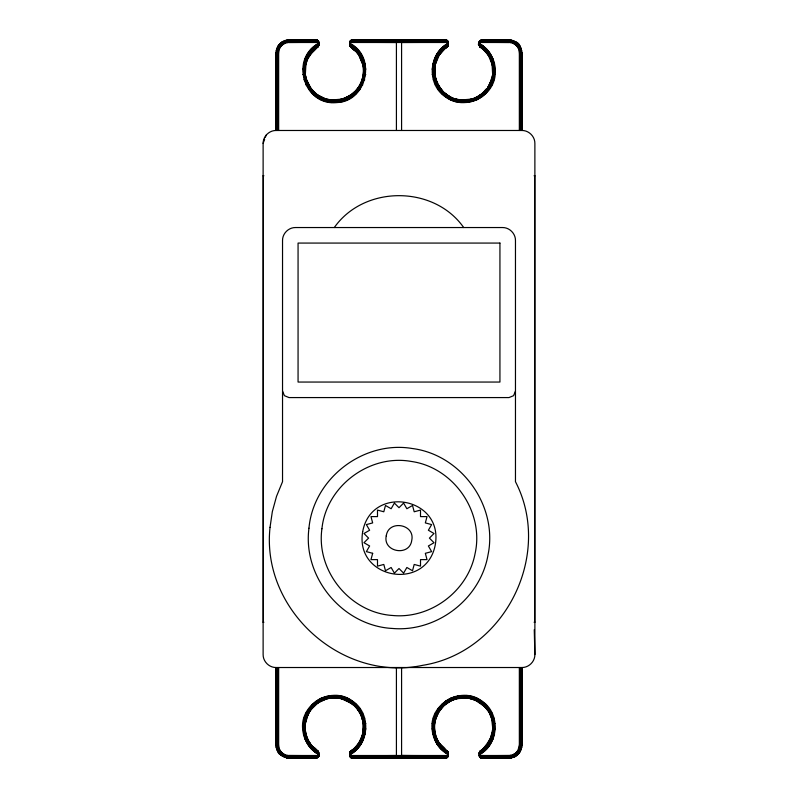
<?xml version="1.0" encoding="UTF-8"?>
<svg xmlns="http://www.w3.org/2000/svg" width="798" height="798" viewBox="0 0 798 798"><rect width="100%" height="100%" fill="white"/><g stroke="black" fill="none" stroke-linecap="round" stroke-linejoin="round"><path stroke-width="1.2" d="M302.651 728.953C300.008 703.736 331.958 685.652 352.227 700.893C371.309 712.973 369.903 744.354 349.823 754.689C378.332 738.758 364.447 692.235 331.609 695.856C302.073 696.873 292.407 740.903 318.771 754.22C309.195 749.741 303.44 739.257 302.651 728.953L305.235 728.793C305.704 738.24 311.04 746.559 318.522 751.945C314.093 750.329 309.026 743.876 306.821 738.778C294.153 712.923 328.317 684.913 351.19 702.4C362.691 710.13 367.339 726.09 361.773 738.778C359.25 744.404 355.12 749.252 349.893 752.534C349.943 752.165 350.132 751.846 350.322 751.546C365.644 742.04 367.858 718.429 354.651 706.16M305.205 728.803L305.325 723.806L308.108 714.24L305.814 713.113M350.851 95.102C362.172 87.511 366.561 71.89 361.394 59.381C360.716 51.581 349.035 50.005 349.823 42.484C349.793 41.107 351.03 39.87 352.417 39.9M349.823 43.89L353.265 46.114L349.823 43.95C377.683 59.71 363.778 105.256 331.659 101.665C302.971 100.897 292.776 57.426 318.771 44.808C291.19 59.281 306.043 105.555 336.906 101.256C365.574 100.618 374.741 57.167 349.843 45.207C376.826 59.71 362.112 105.107 331.719 100.887C304.008 100.099 293.893 58.473 318.651 45.676C284.716 66.054 318.751 118.303 351.1 95.471C364.127 86.852 367.948 67.74 359.23 54.783C358.162 50.813 344.068 41.795 351.988 47.78L353.534 45.755L349.823 43.83C378.631 59.112 364.008 105.935 331.619 102.094C301.804 100.847 292.806 57.276 318.771 43.311C289.305 58.643 304.018 106.453 337.015 102.543C367.05 101.516 376.736 56.658 349.823 43.311M432.057 728.953C429.414 703.736 461.364 685.652 481.633 700.893C500.715 712.973 499.309 744.354 479.229 754.689C507.628 738.689 493.842 692.305 461.025 695.906C431.538 696.913 421.873 740.853 448.177 754.17C438.561 749.771 432.855 739.227 432.057 728.953L434.481 728.803C434.321 738.958 441.663 746.699 448.167 752.923M434.481 728.803C430.292 726.23 449.424 689.013 435.718 718.898C432.975 728.564 435.389 739.517 442.232 746.938C443.359 748.245 447.917 751.546 447.957 752.015C439.748 747.347 434.72 738.13 434.032 728.833C431.558 705.193 461.513 688.235 480.506 702.529C497.952 713.602 497.264 742.07 479.349 752.324C497.852 742.599 498.211 713.272 480.685 702.27C464.795 690.629 439.768 699.577 434.86 718.649C431.987 728.624 434.631 739.826 441.663 747.457C443.489 750.679 449.733 751.287 448.147 755.915C447.997 756.863 447.299 757.681 446.381 757.97L351.619 757.97C348.975 756.943 348.846 752.035 351.469 750.978M481.822 39.9L479.389 41.606L479.478 46.055L485.174 51.062L488.256 55.032L492.077 64.249L492.635 74.194L495.209 74.483C493.523 97.426 464.246 110.822 445.773 97.107C426.691 85.027 428.097 53.646 448.177 43.311C419.668 59.242 433.553 105.765 466.391 102.144C495.927 101.127 505.593 57.097 479.229 43.78C490.461 49.117 496.486 62.384 495.209 74.483M492.895 69.197L492.765 74.204L490.002 83.82M311.04 748.584L312.906 746.858C316.666 748.105 322.392 756.314 316.178 758.1M307.699 53.705L309.873 55.112C311.459 52.618 324.986 43.162 316.178 39.9L289.006 39.94C282.083 39.74 275.948 45.945 276.068 52.838L276.068 130.483C269.145 130.363 263.001 136.508 263.121 143.421L263.121 654.579C263.001 661.492 269.145 667.637 276.068 667.517L521.932 667.517C528.855 667.637 534.999 661.492 534.879 654.579L534.879 143.421C534.999 136.508 528.855 130.363 521.932 130.483L276.068 130.483M446.531 47.022L448.037 45.775L446.012 47.78C449.214 46.593 449.374 40.209 445.583 39.9L447.249 40.508L448.177 42.484L349.823 42.484L349.903 41.865L448.097 41.865L349.983 41.606L349.823 42.484M481.413 758.07L508.994 758.1L508.994 755.516L479.229 755.516L508.994 755.915L479.239 755.716L508.994 755.516L512.535 754.888L515.648 753.093C520.306 756.374 511.309 758.01 508.994 758.1L481.822 758.1C479.259 758.13 478.77 754.978 479.229 753.063C487.398 744.135 497.004 732.534 491.807 718.868L494.142 718.19M277.764 667.517L277.764 745.162C277.664 751.167 283.001 756.504 289.006 756.394L318.691 756.135L318.771 755.516L289.006 755.516C283.47 755.606 278.562 750.699 278.652 745.162L278.652 667.517M519.348 130.483L519.348 52.838C519.438 47.301 514.53 42.394 508.994 42.484L479.229 42.484L479.309 41.865L508.994 41.686C515.009 41.396 520.336 46.883 520.236 52.838L520.236 130.483M448.177 755.516L448.047 756.314L349.903 756.135L448.097 756.135L448.177 755.516L349.823 755.516L350.581 757.342L447.099 757.601L350.432 757.172L351.24 757.821L446.381 757.97M515.468 391.11L513.573 395.678L508.994 397.574L289.006 397.574L284.427 395.678L282.532 391.11M331.579 102.543L331.798 99.969L341.724 99.142L342.372 101.615M337.015 695.457L336.796 698.031L331.798 697.991L331.579 695.457M460.985 102.543L461.204 99.969L471.129 99.142L471.778 101.615M450.511 698.21L451.568 700.534L456.247 698.739L466.202 698.001L466.421 695.457M466.202 698.001C476.117 698.569 485.583 705.163 490.002 714.18M276.218 52.838L277.933 46.444M278.652 130.483L278.652 52.838C278.562 47.301 283.47 42.394 289.006 42.484L318.761 42.284L289.006 42.035C283.23 41.935 278.103 47.062 278.203 52.838L278.203 130.483M318.771 755.516L318.641 756.314L289.006 756.314L318.482 756.684L289.006 756.803C282.781 756.913 277.255 751.387 277.355 745.162L277.355 667.517M479.229 42.484L479.359 41.686L508.994 41.686L479.578 41.197L479.269 42.035L508.994 42.085L479.239 42.284L508.994 42.484L508.994 39.9L481.374 39.94M515.648 753.093L517.962 750.339L519.348 745.162L519.348 667.517M518.72 748.704L521.154 749.581L521.932 745.162L521.892 667.517M302.791 74.483L305.365 74.194L305.923 64.249L307.489 59.501L305.145 58.503M434.78 64.119C431.159 79.361 441.095 95.94 456.217 99.391C464.366 101.426 473.384 100.039 480.256 95.102C483.957 94.683 485.802 85.326 489.383 89.546M434.441 68.179L436.606 59.381L439.04 54.962L442.082 50.932L447.828 46.194L445.962 47.71L444.466 45.755M435.09 64.199L434.491 74.224M435.239 64.229L434.611 74.214L437.404 83.82L443.269 91.92L447.219 95.002L443.349 91.84L441.573 93.655M362.781 733.771C365.045 723.896 361.973 713.133 354.97 705.841M363.22 733.881L363.519 731.856M492.815 731.846L489.503 741.362M287.21 755.357L286.761 757.9L280.687 755.068M510.79 42.643L511.239 40.1L508.994 39.9C514.291 39.93 519.398 43.371 521.114 48.429M354.651 91.84L351.04 95.381L354.641 91.83C360.566 85.875 363.848 77.596 363.399 69.197L365.943 69.047M363.13 77.236L363.529 75.241M305.155 721.741L305.554 719.736M303.858 718.19L306.223 718.878C303.908 726.948 305.225 735.896 309.734 742.968M491.927 79.172C494.251 71.032 492.855 62.104 488.426 54.922M492.186 78.194L492.785 75.221M434.471 722.759L434.87 720.764M448.137 45.356C418.351 61.616 438.89 109.875 471.389 100.149C486.79 96.359 496.974 79.391 493.074 64.02C494.7 55.361 468.945 36.937 481.932 47.082L479.319 45.596L481.543 47.591C474.391 42.902 488.087 52.469 488.167 55.092L490.301 53.705M313.624 92.159C305.315 83.68 302.432 70.374 307.2 59.381C309.654 50.912 325.843 41.027 316.168 47.212L318.741 45.326L315.848 46.783L318.771 44.937M481.932 750.918L479.259 752.674L485.064 746.828L479.259 752.674C507.069 738.878 491.658 692.215 461.094 696.744C432.646 697.731 423.01 739.936 448.177 753.192C419.748 739.347 435.199 691.746 466.341 696.335C495.269 697.322 504.964 740.394 479.229 753.631L482.67 751.886L479.229 754.14M326.222 101.615L326.881 99.112L331.798 100.009M455.628 101.615L456.286 99.112L461.204 100.009M352.227 700.893L350.761 703.028L341.714 698.888L342.372 696.385M485.832 704.345L484.027 706.19L475.837 700.534L471.119 698.888L471.778 696.385M349.863 42.035L350.432 40.828L447.678 40.967L350.591 40.668L447.568 40.828L351.24 40.189L447.249 40.508M447.249 757.492L350.322 757.033L447.568 757.172L448.137 755.965M521.333 667.517L521.333 745.162C521.443 751.756 515.588 757.611 508.994 757.492L480.296 757.601L508.994 757.751C515.727 757.871 521.702 751.896 521.593 745.162L521.593 667.517M521.742 747.407L520.206 751.626L517.284 755.038M309.873 55.112C304.008 62.723 303.679 74.892 307.998 83.82M434.89 64.149L438.86 54.843L445.673 47.331M435.219 64.229L436.785 59.461M445.942 47.69L439.239 55.092L435.369 64.259L432.845 63.67M359.02 743.078L362.91 733.801L363.509 723.776M361.394 738.619L362.651 734.778M448.017 756.394L349.953 756.314M263.121 143.421L264.637 139.261M265.395 137.186L266.153 135.101M480.526 40.249L508.994 40.249L515.388 41.765M512.535 43.112L513.423 40.678M284.577 757.322L285.465 754.888M362.731 79.231L361.135 84.079M491.997 79.192L487.518 88.189L491.688 79.102L494.142 79.81M490.77 83.062L491.877 80.209M306.003 718.818L310.482 709.811L317.674 702.799M307.888 714.13C303.489 723.257 304.048 734.539 309.574 743.078M437.234 714.1C433.573 721.731 433.344 730.808 436.606 738.619M321.105 99.79L322.183 97.436M450.511 99.79L451.588 97.436M346.412 700.564L347.489 698.21M341.753 698.739L346.621 700.115L351.04 702.619M475.817 700.564L476.895 698.21M276.986 667.517L276.986 745.162C276.876 751.586 282.582 757.282 289.006 757.172L318.163 757.172L318.731 755.965L289.006 755.915L318.761 755.716L289.006 755.516L289.006 758.1L316.626 758.06M511.219 757.751C515.528 757.033 519.897 753.492 520.825 749.472M307.41 59.471L312.826 51.062L318.262 46.474L316.417 47.541M437.085 58.493L438.98 54.922M353.534 752.245L351.968 750.19C345.833 754.948 356.776 748.305 361.185 738.529M352.327 750.669C367.918 739.227 367.529 713.103 350.96 702.739M514.171 43.88C514.481 38.015 523.797 47.431 517.962 47.661M282.552 756.334L283.829 754.12M313.734 92.059C333.005 112.907 370.92 91.441 362.97 64.179M358.282 88.319L360.377 84.837M487.568 88.229L490.171 83.9M307.998 714.18C311.719 706.579 318.821 701.133 326.791 698.549M437.623 713.163L439.718 709.681M437.404 714.18L443.269 706.08L451.518 700.425L447.079 702.799L439.888 709.811M316.367 97.107L317.833 94.972L322.163 97.466M317.554 95.381L311.14 88.957M445.773 97.107L447.239 94.972L451.568 97.466M480.187 702.998L481.633 700.893M447.668 46.474L445.733 47.421L447.957 45.985M318.771 754.689L315.06 752.245L316.626 750.19L318.252 751.507L316.417 750.459M436.815 738.529C435.868 743.666 449.882 748.624 444.466 752.245L448.177 754.689M445.863 750.409L447.658 751.507L445.823 750.459M310.701 53.237L311.948 51.641M439.139 55.032L442.232 51.062L440.446 49.416M356.726 746.439L357.983 744.823M487.129 744.634L485.274 747.018C494.73 737.192 495.728 720.704 487.518 709.811M517.313 42.932L515.648 44.907M282.352 753.093C279.34 758.539 275.769 747.786 276.068 745.162L276.068 667.517M354.97 92.159L356.955 89.855M355.15 92.349L357.155 90.024M487.518 88.189L480.326 95.201L475.837 97.466M484.446 92.239L487.109 89.157M486.022 90.912L487.369 89.346M310.631 708.654L311.978 707.088M310.891 708.843L313.554 705.761M440.845 707.976L442.85 705.651M441.045 708.145L443.03 705.841M443.349 706.16L440.087 709.951L438.022 708.454M334.302 227.54C364.157 185.046 433.843 185.046 463.698 227.54M350.332 751.526L352.038 750.29L350.711 751.108M312.168 93.655L313.973 91.81M440.955 89.925L442.96 92.239L443.379 91.81L440.117 88.029L435.708 79.102L433.264 79.81M354.641 706.17L356.427 704.345M484.137 706.08L487.319 709.951L489.383 708.454M357.554 49.416C356.187 55.212 347.778 43.202 351.529 46.942M485.084 51.152L486.96 49.416M309.634 743.038L312.826 746.938M440.446 748.584L442.321 746.848M314.073 49.466L318.631 45.755L316.327 47.421M479.229 43.89L482.69 46.075L479.229 43.95C507.299 59.591 493.204 105.396 461.054 101.745C432.207 100.927 422.122 57.376 448.177 44.608L445.384 46.962L448.107 45.466C421.404 59.95 436.147 104.917 466.261 100.718C493.932 99.81 503.728 58.723 479.319 45.596L483.249 48.708M442.83 50.254L445.823 47.541M318.771 754.11L315.31 751.925L318.771 754.05C290.701 738.409 304.796 692.604 336.946 696.255C365.793 697.073 375.878 740.624 349.823 753.392C379.17 736.105 359.689 688.425 326.611 697.851C313.035 701.292 303.19 714.888 304.168 728.863C304.676 735.776 307.509 742.409 312.158 747.556C313.295 749.432 322.871 755.806 316.068 750.918L318.681 752.404L314.751 749.292M484.526 747.696L479.738 751.526L481.394 750.21L482.94 752.245M316.537 47.69L317.973 46.793L316.606 47.79L315.06 45.755M516.924 46.184L518.909 44.518M279.091 753.482L281.076 751.816M484.266 92.059L475.967 97.745M326.841 698.739L317.813 702.998L310.681 709.951L308.617 708.454M443.139 705.941L447.04 702.739M447.289 46.892L446.012 47.79L447.089 47.052M317.973 46.793L316.457 47.591M481.394 750.22L479.748 751.517L481.463 750.31M445.384 46.962L448.177 44.937M349.823 753.063L352.616 751.038L349.893 752.534M308.617 89.546L310.711 88.029L306.302 79.102L303.858 79.81M310.432 88.229L317.744 95.102L326.811 99.391M438.022 89.546L440.117 88.029M357.913 709.951C354.292 704.524 348.088 700.674 341.803 698.549M359.978 708.454L357.883 709.971L360.566 714.2M359.14 743.157L355.918 747.068L349.963 752.225L352.427 750.788M318.771 43.83L315.33 46.114L318.771 44.608M479.369 752.225L481.673 750.579M316.068 47.082L318.731 45.356M439.239 742.908L437.105 744.295M365.155 63.67L362.631 64.259L358.761 55.092L360.896 53.705M479.249 45.207L482.022 46.962L479.269 45.346L488.765 54.703M307.699 744.295L309.873 742.888M350.043 752.015L352.267 750.579M448.177 43.86L444.715 46.075L448.177 44.668C420.426 59.152 435.299 105.705 466.321 101.376C495.039 100.289 504.416 57.995 479.229 44.459L482.451 46.394M349.823 754.14L353.285 751.925L349.823 753.332C377.574 738.848 362.701 692.295 331.679 696.624C302.961 697.711 293.584 740.005 318.771 753.541L315.549 751.606M479.229 753.063L482.401 751.536L479.229 753.392M349.853 752.674L352.616 751.038M445.573 47.212L448.037 45.775M277.794 751.626L280.038 750.339M346.432 97.466L350.781 95.002L352.227 97.107M350.921 95.201L341.783 99.391M476.077 97.984L478.73 96.478M317.634 702.739L322.033 700.255M446.96 702.619L451.379 700.115M360.487 714.24L362.781 713.113M305.814 84.887L308.108 83.76M435.219 84.887L437.434 83.8M437.005 84.009L434.421 74.234M492.186 713.113L489.892 714.24L491.698 718.898L492.805 728.803L490.511 738.499L488.167 742.908L490.301 744.295M282.612 41.765L289.006 40.06L316.626 39.94L318.163 40.828L318.771 42.484L289.006 42.484L289.006 39.9L316.626 39.94L318.422 41.197L289.006 41.197C282.781 41.087 277.255 46.613 277.355 52.838L277.355 130.483M361.075 59.521L363.449 58.503M490.511 59.501L492.855 58.503M481.832 47.212C472.207 39.461 494.122 58.184 492.625 64.119M307.41 738.529L305.145 739.497M434.551 739.497L436.925 738.479M276.846 749.581L279.28 748.704M518.72 49.296L521.154 48.419L521.932 52.838L521.932 130.483M276.407 667.517L276.407 745.162C276.178 751.127 280.697 756.723 286.781 757.751M346.472 97.546C338.801 100.987 329.783 101.057 322.123 97.546M475.877 97.546C468.207 100.987 459.189 101.057 451.528 97.546M471.209 99.451L475.01 98.084M322.891 699.676L325.764 698.649M322.163 700.534C328.257 697.991 335.24 696.893 341.724 698.849M452.336 699.776L455.209 698.749M471.129 698.849C463.02 696.504 454.192 698.42 447.239 703.028L445.773 700.893M435.718 79.102L434.601 69.197L432.057 69.047M362.292 718.898L364.736 718.19M446.471 757.94L445.583 758.1M492.037 64.259L494.561 63.67M303.44 734.33L305.834 733.771M432.845 734.33L435.329 733.751M519.189 51.042L521.742 50.593M276.886 749.571L276.258 747.407L278.811 746.958M338.841 100.109L340.836 99.76M327.788 698.38L330.771 697.861M326.811 698.609L331.778 697.751L341.783 698.609M432.197 74.483L434.641 74.204M363.27 723.806L365.803 723.517M492.675 723.806L495.209 723.517M289.006 40.249C282.273 40.129 276.298 46.104 276.407 52.838L276.407 130.483M289.006 40.828C282.582 40.718 276.876 46.414 276.986 52.838L276.986 130.483M289.006 41.197L318.611 41.606L289.006 41.606C283.001 41.496 277.664 46.833 277.764 52.838L277.764 130.483M520.236 667.517L520.236 745.162C520.336 751.167 514.999 756.504 508.994 756.394L479.299 756.115L508.994 755.965C514.77 756.065 519.897 750.938 519.797 745.162L519.797 667.517M492.795 69.197L495.349 69.047M448.137 42.085L349.853 42.085L448.137 42.035M317.355 40.179L289.006 40.189L316.976 40.03M289.006 40.399L317.843 40.508L289.006 40.189M289.006 40.668L318.153 40.828L289.006 40.508C282.412 40.389 276.557 46.244 276.667 52.838L276.667 130.483M318.422 41.197L289.006 40.967L318.153 40.828M289.006 42.035L318.691 41.865L289.006 41.606M448.167 42.284L401.584 42.484L401.584 130.483M349.833 755.716L448.147 755.915L349.863 755.915L396.416 755.516L396.416 667.517M508.994 756.394L479.518 756.684L479.259 755.915L508.994 755.965M479.608 756.863L508.994 756.803C515.219 756.913 520.745 751.387 520.645 745.162L520.645 667.517M352.008 39.94L446.88 40.249M351.619 40.03L446.471 40.06M480.935 40.06L508.994 40.06L513.363 40.828M480.157 40.508L508.994 40.508C515.588 40.389 521.443 46.244 521.333 52.838L521.333 130.483M289.006 40.967L318.272 40.967M350.322 40.967L447.678 40.967M350.172 41.197L447.558 40.828M508.994 41.197L479.578 41.197L508.994 41.197C515.219 41.087 520.745 46.613 520.645 52.838L520.645 130.483M350.113 41.316L447.887 41.316M479.259 42.085L508.994 42.085M278.652 52.838L276.068 52.838L276.218 130.483M519.348 52.838L521.932 52.838M263.121 175.779L263.909 175.779M534.091 175.779L534.879 175.779M263.121 622.221L263.909 622.221M534.091 622.221L534.879 622.221M278.652 745.162L276.068 745.162L276.218 667.517M519.348 745.162L521.932 745.162M278.203 667.517L278.203 745.162C278.103 750.938 283.23 756.065 289.006 755.965L318.741 755.915M350.113 756.684L447.887 756.684M350.322 757.033L447.678 757.033M317.843 757.492L289.006 757.492C282.412 757.611 276.557 751.756 276.667 745.162L276.667 667.517M317.474 757.751L289.006 757.751C283.829 757.771 278.921 754.339 277.175 749.472M351.24 757.821L446.76 757.811L350.891 757.601M289.006 757.94L317.065 757.94M351.529 40.06L446.76 40.179M351.12 40.249L447.419 40.658L350.751 40.508M349.863 755.965L448.097 756.135M481.024 757.97L511.239 757.861L510.79 755.357M349.833 42.284L396.416 42.484L396.416 130.483M401.584 667.517L401.584 755.516L448.167 755.716M508.994 757.492L479.987 757.342L508.994 757.332L479.518 756.684L508.994 757.172C515.418 757.282 521.124 751.586 521.014 745.162L521.014 667.517M289.006 756.684L318.422 756.803M318.163 757.172L289.006 756.803M479.309 41.865L508.994 42.035C514.77 41.935 519.897 47.062 519.797 52.838L519.797 130.483M289.006 755.965L318.691 756.135M480.296 757.601L508.994 757.811M401.584 755.516L448.147 755.915M302.651 69.047L305.235 69.207M493.373 728.833L495.349 728.953M363.399 728.803L365.943 728.953M508.994 40.828C515.418 40.718 521.124 46.414 521.014 52.838L521.014 130.483M434.73 723.806L432.197 723.517M305.335 723.806L302.791 723.517M365.803 74.483L363.359 74.204M327.759 99.76L329.754 100.109M337.823 697.861L340.806 698.38M276.298 50.603L278.811 51.042M519.189 746.958L521.583 747.377L521.782 745.162L521.782 667.517M362.671 733.751L365.155 734.33M303.44 63.67L305.963 64.259M492.166 733.771L494.561 734.33M362.252 79.092L364.736 79.81M433.264 718.19L435.748 718.908M452.396 98.084L456.197 99.451M451.379 97.885C472.456 108.678 498.979 86.932 492.516 64.149M472.197 698.749L475.069 699.776M342.831 698.649L345.704 699.676M346.621 700.115C314.033 684.355 287.589 733.731 318.631 752.245M276.846 48.419L279.28 49.296M436.895 59.511L434.551 58.503M492.855 739.497L490.59 738.529M361.075 738.479L363.449 739.497M351.12 757.751L446.032 758.06L352.008 758.07L350.751 757.492M513.304 41.007C518.171 42.763 521.613 47.661 521.593 52.838L521.593 130.483M489.862 83.75L492.186 84.887M362.781 84.887L360.566 83.8M435.219 713.113L437.543 714.25M448.157 752.793L445.254 751.217L448.177 753.063L445.673 750.669L447.927 751.945L446.461 751.038M481.733 47.331L479.448 45.985L481.673 47.421M312.726 747.018L318.601 752.155M451.439 97.745L443.139 92.059L437.294 83.87M451.329 97.984L442.96 92.239M318.442 95.88L321.973 97.885M476.027 700.115L479.558 702.12M346.671 700.016L351.1 702.529L357.045 708.075M346.531 700.315L354.821 705.991M352.526 47.082L349.913 45.596L352.746 46.783L349.823 44.808L352.995 46.464L349.823 44.459M316.267 750.669L318.522 751.945L316.327 750.579M481.583 47.541L479.748 46.484L481.394 47.79L482.94 45.755L479.229 43.311M280.038 47.661L277.834 46.394L280.716 42.962L282.552 41.666L283.829 43.88M517.962 750.339L520.206 751.626M479.229 44.937L482.231 46.693M315.769 751.307L318.771 753.063M316.457 750.409L318.252 751.507L316.557 750.29L317.684 750.948M352.327 47.331L349.913 45.596L351.539 46.962M448.177 754.05L444.735 751.886L448.177 754.11L445.005 751.536L448.177 753.541M318.751 752.793L315.978 751.038L318.681 752.404M355.868 50.982L349.963 45.755M480.017 46.783L481.443 47.71L479.748 46.484L481.394 47.78L480.316 47.052M437.105 53.705L439.279 55.112M350.342 46.484L352.038 47.71L350.073 46.055M446.471 751.058L447.957 752.015M358.761 742.908L360.896 744.295M445.474 750.918L448.137 752.654M350.911 47.052L351.988 47.78L350.641 46.813M447.07 750.938L446.012 750.21L447.289 751.108M316.606 750.22L317.973 751.207M445.673 750.669L448.087 752.404M357.883 88.029L359.978 89.546M281.076 46.184L279.091 44.518M516.924 751.816L518.88 753.452M311.04 49.416L312.936 51.172M485.084 746.848L486.96 748.584M357.554 748.584L355.659 746.828M485.832 93.655L484.057 91.84M354.621 91.81L356.427 93.655M441.573 704.345L443.379 706.19M312.168 704.345L313.943 706.16M440.715 90.134L442.062 91.69M310.761 89.246L312.776 91.57M485.224 706.43L487.239 708.754M484.376 705.841L487.029 708.913M487.568 709.771C479.917 698.579 462.86 694.22 451.568 700.534M355.938 706.31L357.285 707.866M280.687 42.932L282.352 44.907M356.646 51.641L357.893 53.237M358.861 55.032L355.768 51.062L358.761 55.092M440.107 744.763L441.354 746.359M317.813 702.998L316.367 700.893M481.633 97.107L480.167 94.972M437.523 84.887L439.628 88.379M307.888 83.87L310.482 88.189M487.688 709.681L490.301 714.04M358.372 709.621L360.477 713.113M515.468 756.364L514.171 754.12M488.546 54.843L491.039 59.281M358.96 54.962L362.781 64.229M306.961 738.719L307.928 740.514M520.067 46.444L521.782 52.838L521.782 130.483M475.817 97.436L476.895 99.79M346.412 97.436L347.489 99.79M321.105 698.21L322.183 700.564M305.863 79.231L307.33 83.012M490.112 714.13L491.927 718.828M360.766 714.1L363.579 723.766M284.577 40.678L285.465 43.112M512.535 754.888L513.423 757.322M490.8 59.381L492.815 67.182M305.375 733.881L306.332 736.783M455.628 696.385L456.276 698.849M326.871 698.849L326.222 696.385M492.336 719.766L492.735 721.761M305.235 74.204L306.223 79.122M286.761 40.1L287.21 42.643M362.761 64.229L363.489 69.197M434.441 730.838L434.89 733.851M276.218 745.162L276.417 747.377M466.202 99.999L466.421 102.543M461.204 698.001L460.985 695.457M336.796 99.969L337.015 102.543M534.261 629.682L534.879 654.579M534.68 175.779L534.68 622.221M263.32 175.779L263.32 622.221M270.043 527.328C260.966 609.572 341.734 682.619 422.651 665.332C504.376 652.375 553.493 555.189 515.468 481.703L515.468 240.477C515.588 233.555 509.443 227.42 502.521 227.54L295.479 227.54C288.557 227.42 282.412 233.555 282.532 240.477L282.532 481.703L276.517 496.366L272.327 511.648L270.043 527.328M308.956 528.206C302.482 577.423 342.811 625.891 392.387 628.455C437.005 632.415 480.635 598.779 488.077 554.56C498.132 505.942 461.453 454.67 412.187 448.496C363.24 440.217 313.335 478.75 308.956 528.206M321.923 528.755C315.928 570.989 350.162 612.934 392.756 615.497C430.661 619.098 467.987 591.099 475.069 553.642C484.456 512.017 453.693 467.468 411.459 461.473C369.494 453.783 326.212 486.301 321.923 528.755M362.681 531.707C354.551 579.298 426.681 592.016 435.319 544.515C443.449 496.925 371.319 484.206 362.681 531.707M386.252 535.867C382.651 552.146 409.564 556.894 411.748 540.356C415.349 524.077 388.436 519.328 386.252 535.867M372.666 553.313L370.98 559.617L377.494 559.617L377.494 566.131L383.798 564.445L385.484 570.75L391.13 567.488L394.392 573.134L399 568.525L403.608 573.134L406.87 567.488L412.516 570.75L414.202 564.445L420.506 566.131L420.506 559.617L427.02 559.617L425.334 553.313L431.638 551.627L428.376 545.982L434.022 542.72L429.414 538.111L434.022 533.503L428.376 530.241L431.638 524.595L425.334 522.909L427.02 516.605L420.506 516.605L420.506 510.092L414.202 511.777L412.516 505.473L406.87 508.735L403.608 503.089L399 507.698L394.392 503.089L391.13 508.735L385.484 505.473L383.798 511.777L377.494 510.092L377.494 516.605L370.98 516.605L372.666 522.909L366.362 524.595L369.624 530.241L363.978 533.503L368.586 538.111L363.978 542.72L369.624 545.982L366.362 551.627L372.666 553.313M317.065 40.06L289.006 40.03L317.065 40.06M448.017 41.606L349.983 41.606L448.047 41.686M508.994 41.606L479.389 41.606L508.994 41.686M499.937 243.071L298.063 243.071L298.063 382.052L499.937 382.052L499.937 243.071M318.611 756.394L289.006 756.394L318.611 756.394M508.994 757.97L480.645 757.821L508.994 757.97M289.006 758.06L286.761 757.861L289.006 758.1"/></g></svg>
